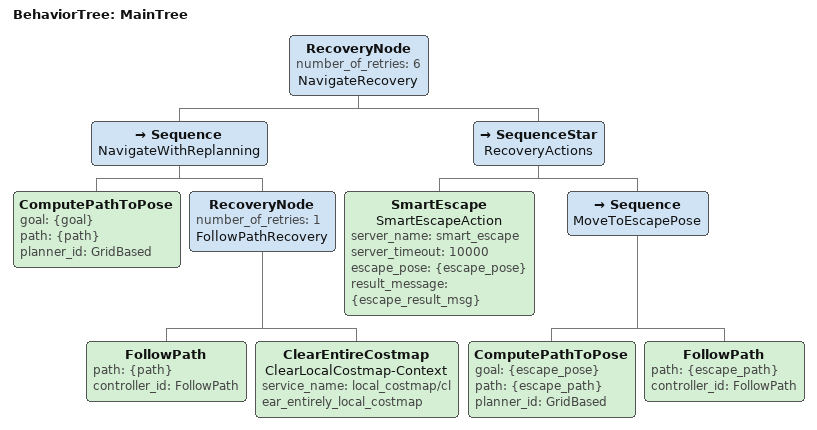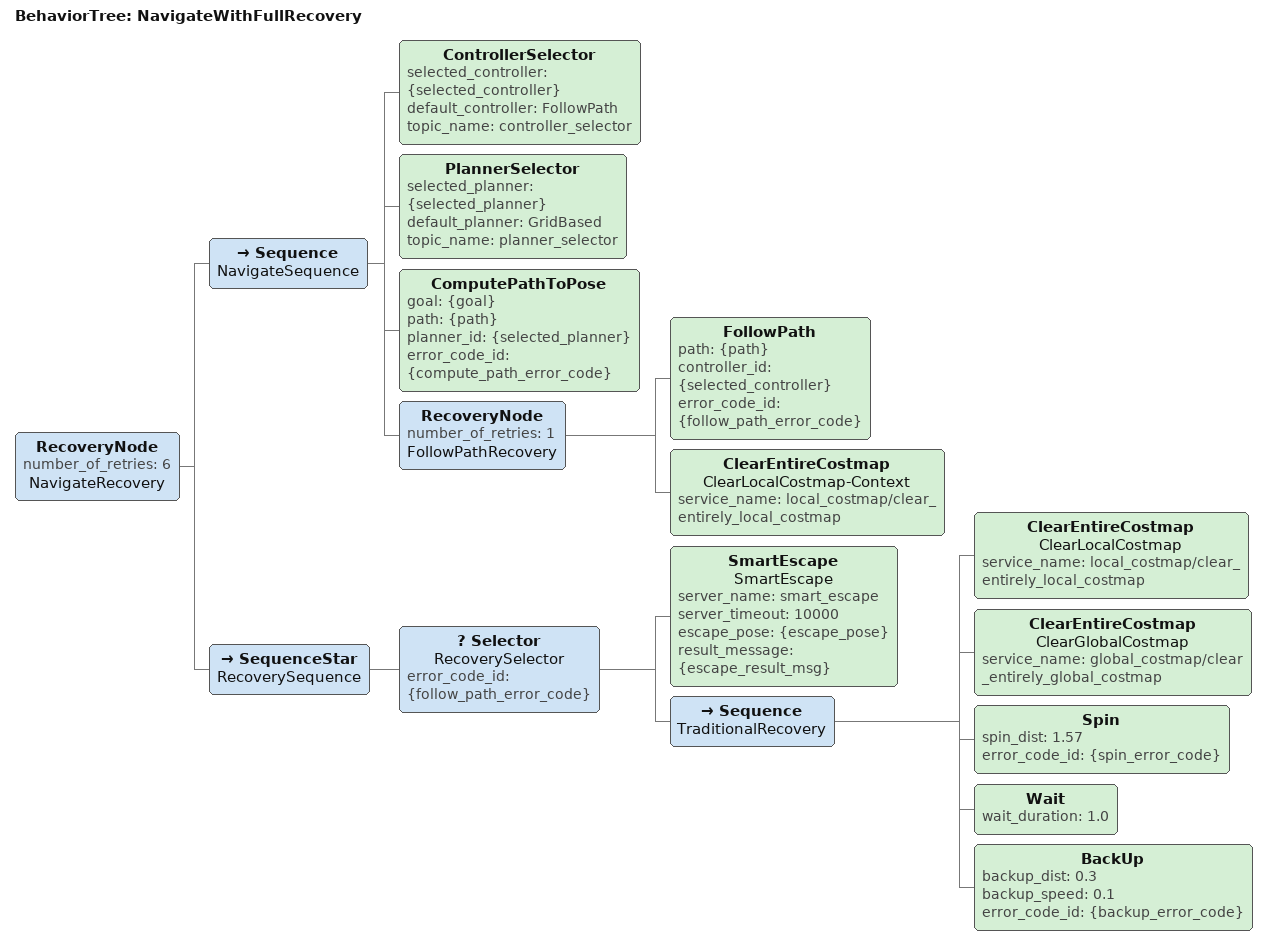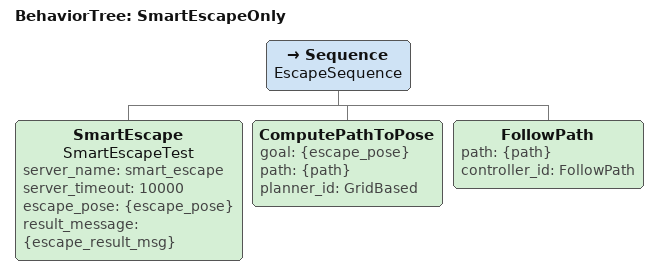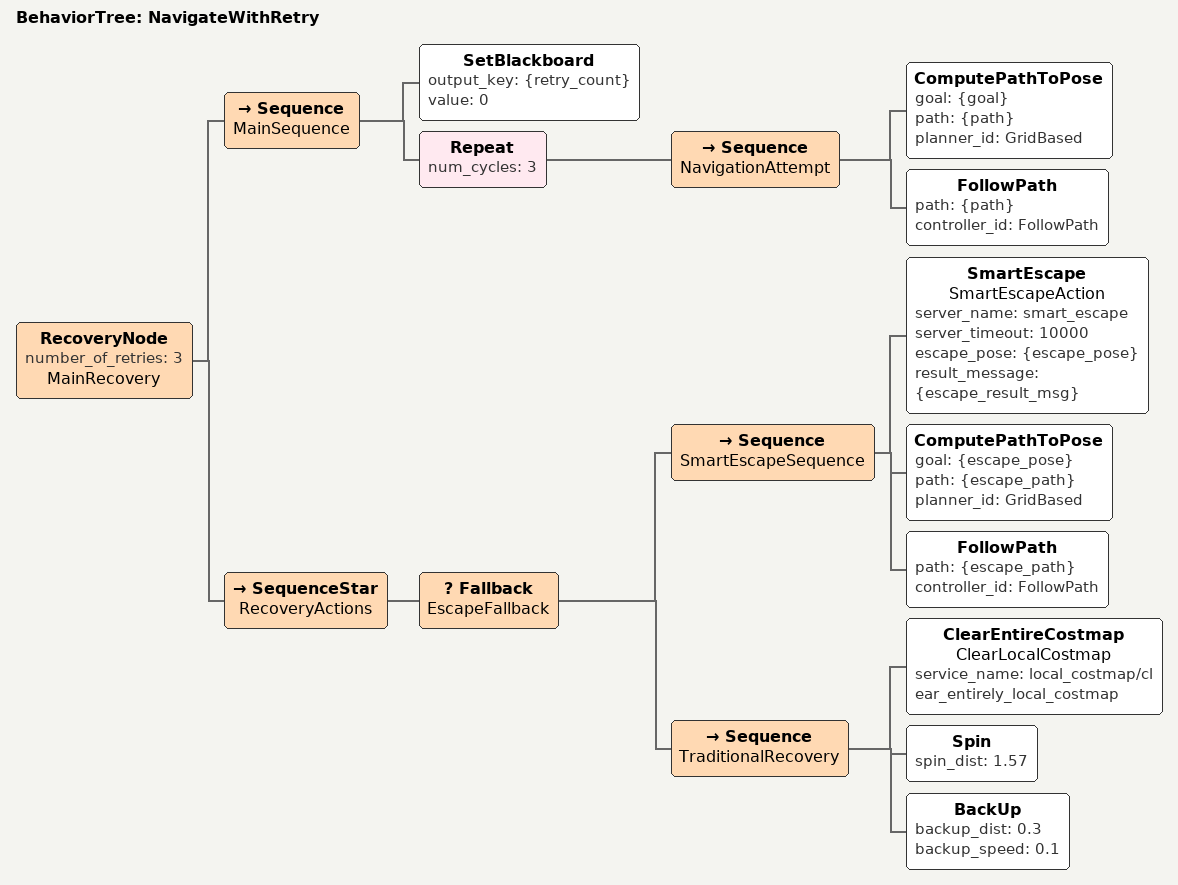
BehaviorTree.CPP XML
<?xml version="1.0"?>
<root main_tree_to_execute="MainTree">

  <BehaviorTree ID="MainTree">
    <RecoveryNode number_of_retries="6" name="NavigateRecovery">
      <!-- 主导航序列 -->
      <Sequence name="NavigateWithReplanning">
        <ComputePathToPose goal="{goal}" path="{path}" planner_id="GridBased"/>
        <RecoveryNode number_of_retries="1" name="FollowPathRecovery">
          <FollowPath path="{path}" controller_id="FollowPath"/>
          <ClearEntireCostmap name="ClearLocalCostmap-Context" service_name="local_costmap/clear_entirely_local_costmap"/>
        </RecoveryNode>
      </Sequence>

      <!-- 恢复行为序列 - 包含智能脱困 -->
      <SequenceStar name="RecoveryActions">
        <!-- 首先尝试智能脱困（川大算法） -->
        <SmartEscape
          name="SmartEscapeAction"
          server_name="smart_escape"
          server_timeout="10000"
          escape_pose="{escape_pose}"
          result_message="{escape_result_msg}"/>

        <!-- 如果智能脱困成功，移动到脱困目标点 -->
        <Sequence name="MoveToEscapePose">
          <ComputePathToPose goal="{escape_pose}" path="{escape_path}" planner_id="GridBased"/>
          <FollowPath path="{escape_path}" controller_id="FollowPath"/>
        </Sequence>
      </SequenceStar>
    </RecoveryNode>
  </BehaviorTree>

  <!-- 更完整的导航行为树（带更多恢复选项） -->
  <BehaviorTree ID="NavigateWithFullRecovery">
    <RecoveryNode number_of_retries="6" name="NavigateRecovery">
      <Sequence name="NavigateSequence">
        <ControllerSelector selected_controller="{selected_controller}" default_controller="FollowPath" topic_name="controller_selector"/>
        <PlannerSelector selected_planner="{selected_planner}" default_planner="GridBased" topic_name="planner_selector"/>
        <ComputePathToPose goal="{goal}" path="{path}" planner_id="{selected_planner}" error_code_id="{compute_path_error_code}"/>
        <RecoveryNode number_of_retries="1" name="FollowPathRecovery">
          <FollowPath path="{path}" controller_id="{selected_controller}" error_code_id="{follow_path_error_code}"/>
          <ClearEntireCostmap name="ClearLocalCostmap-Context" service_name="local_costmap/clear_entirely_local_costmap"/>
        </RecoveryNode>
      </Sequence>

      <SequenceStar name="RecoverySequence">
        <!-- 选择恢复行为 -->
        <Selector name="RecoverySelector" error_code_id="{follow_path_error_code}">
          <!-- 智能脱困 -->
          <SmartEscape
            name="SmartEscape"
            server_name="smart_escape"
            server_timeout="10000"
            escape_pose="{escape_pose}"
            result_message="{escape_result_msg}"/>

          <!-- 传统恢复行为 -->
          <Sequence name="TraditionalRecovery">
            <ClearEntireCostmap name="ClearLocalCostmap" service_name="local_costmap/clear_entirely_local_costmap"/>
            <ClearEntireCostmap name="ClearGlobalCostmap" service_name="global_costmap/clear_entirely_global_costmap"/>
            <Spin spin_dist="1.57" error_code_id="{spin_error_code}"/>
            <Wait wait_duration="1.0"/>
            <BackUp backup_dist="0.3" backup_speed="0.1" error_code_id="{backup_error_code}"/>
          </Sequence>
        </Selector>
      </SequenceStar>
    </RecoveryNode>
  </BehaviorTree>

  <!-- 简化的智能脱困行为树（仅用于测试） -->
  <BehaviorTree ID="SmartEscapeOnly">
    <Sequence name="EscapeSequence">
      <SmartEscape
        name="SmartEscapeTest"
        server_name="smart_escape"
        server_timeout="10000"
        escape_pose="{escape_pose}"
        result_message="{escape_result_msg}"/>
      <ComputePathToPose goal="{escape_pose}" path="{path}" planner_id="GridBased"/>
      <FollowPath path="{path}" controller_id="FollowPath"/>
    </Sequence>
  </BehaviorTree>

  <!-- 带重试的完整导航行为树 -->
  <BehaviorTree ID="NavigateWithRetry">
    <RecoveryNode number_of_retries="3" name="MainRecovery">
      <Sequence name="MainSequence">
        <!-- 设置初始状态 -->
        <SetBlackboard output_key="{retry_count}" value="0"/>

        <!-- 导航主循环 -->
        <Repeat num_cycles="3">
          <Sequence name="NavigationAttempt">
            <!-- 尝试导航 -->
            <ComputePathToPose goal="{goal}" path="{path}" planner_id="GridBased"/>
            <FollowPath path="{path}" controller_id="FollowPath"/>
          </Sequence>
        </Repeat>
      </Sequence>

      <!-- 恢复行为 -->
      <SequenceStar name="RecoveryActions">
        <!-- 智能脱困优先 -->
        <Fallback name="EscapeFallback">
          <Sequence name="SmartEscapeSequence">
            <SmartEscape
              name="SmartEscapeAction"
              server_name="smart_escape"
              server_timeout="10000"
              escape_pose="{escape_pose}"
              result_message="{escape_result_msg}"/>
            <ComputePathToPose goal="{escape_pose}" path="{escape_path}" planner_id="GridBased"/>
            <FollowPath path="{escape_path}" controller_id="FollowPath"/>
          </Sequence>

          <!-- 传统恢复 -->
          <Sequence name="TraditionalRecovery">
            <ClearEntireCostmap name="ClearLocalCostmap" service_name="local_costmap/clear_entirely_local_costmap"/>
            <Spin spin_dist="1.57"/>
            <BackUp backup_dist="0.3" backup_speed="0.1"/>
          </Sequence>
        </Fallback>
      </SequenceStar>
    </RecoveryNode>
  </BehaviorTree>

  <!-- TreeToDot -->
</root>
